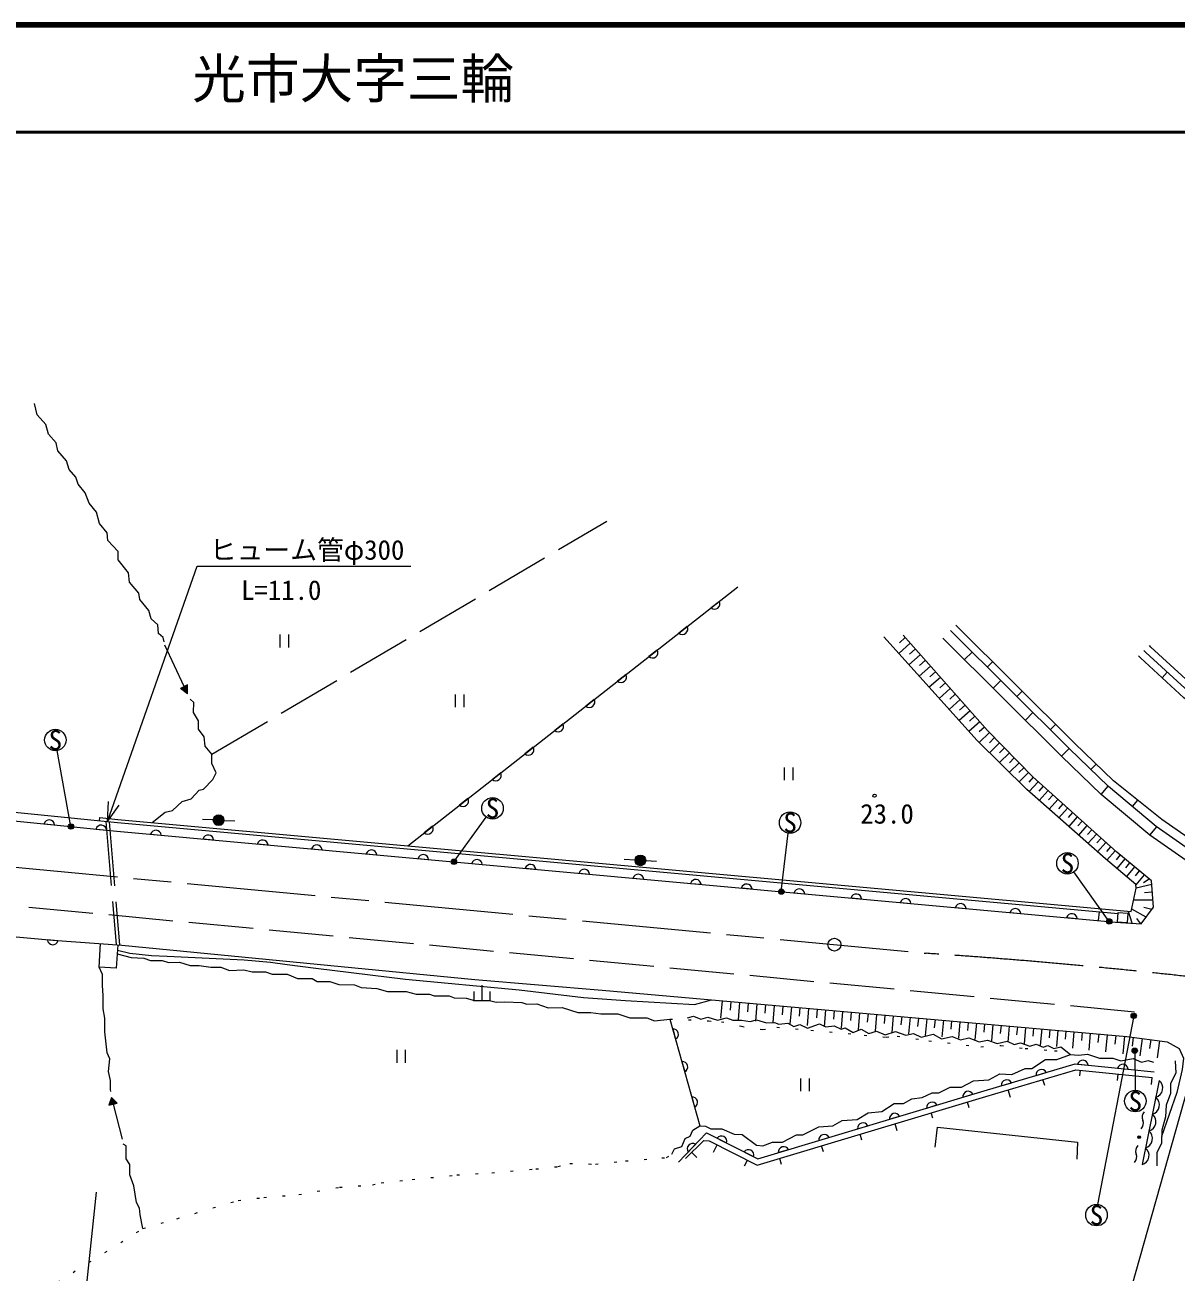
# Model space of a CAD drawing. Units: millimetres, scale not verified. Extents: x 40000 to 680000, y 20000 to 380000.
# Drawn here: x 389434 to 496699, y 263751 to 380000 of the extents above; entities that cross this region are included whole.
import ezdxf
from ezdxf.enums import TextEntityAlignment as Align

# ---------------------------------------------------------------- set-up
doc = ezdxf.new("R2010")
doc.units = ezdxf.units.MM
doc.header["$LTSCALE"] = 1000
for name, pattern in [('CHAIN', [18.5, 12, -1.5, 3.5, -1.5]), ('DASHED', [7.5, 6, -1.5]), ('DOTTED', [1.75, 0.25, -1.5])]:
    doc.linetypes.add(name, pattern=pattern)
for name, color, linetype, lineweight in [('M-BGD', 7, 'Continuous', 13), ('M-BMK', 2, 'CHAIN', 13), ('M-BMK-SRVR', 3, 'Continuous', 13), ('M-STR-HTXT', 7, 'Continuous', 13), ('M-STR-STRC', 7, 'Continuous', 13), ('M-TTL', 2, 'Continuous', 140), ('M-TTL-LINE', 7, 'Continuous', 50)]:
    doc.layers.add(name, color=color, linetype=linetype, lineweight=lineweight)
doc.layers.add('M-TTL-TXT', color=7, linetype='Continuous')
doc.styles.add('ＭＳ ゴシック', font='')
doc.styles.get('ＭＳ ゴシック').set_extended_font_data('MS Gothic')

msp = doc.modelspace()

# ---------------------------------------------------------------- hatches: boundary and pattern name
at = {"layer": 'M-BGD'}
for points in [[(403915, 318161), (404570, 317637), (404596, 318476)], [(406981, 305890, -1), (407980, 305847, -0.41421), (407459, 305369, -0.41421)], [(446283, 302151, -1), (447281, 302101, -0.41421), (446757, 301627, -0.41421)], [(398037, 279504), (397491, 280024), (397262, 279305)], [(493247, 276207, -0.41421), (493151, 276348, -0.41421), (493291, 276443, -1)]]:
    msp.add_hatch(color=256, dxfattribs=at).paths.add_polyline_path(points)
at = {"layer": 'M-STR-HTXT'}
for points in [[(393941, 305405, -0.41421), (393841, 305066, -0.41421), (393501, 305166, -1)], [(429625, 302114, -0.41421), (429525, 301775, -0.41421), (429186, 301875, -1)], [(460137, 299334, -0.41421), (460037, 298995, -0.41421), (459697, 299095, -1)], [(490692, 296550, -0.41421), (490592, 296211, -0.41421), (490252, 296311, -1)], [(492977, 287757, -0.41421), (492877, 287418, -0.41421), (492538, 287518, -1)], [(493066, 284502, -0.41421), (492966, 284162, -0.41421), (492627, 284262, -1)]]:
    msp.add_hatch(color=256, dxfattribs=at).paths.add_polyline_path(points)

# ---------------------------------------------------------------- linework, layer by layer
at = {"layer": 'M-BGD', "linetype": 'DASHED'}
for p, q in [((406863, 312029), (443647, 333747)), ((492825, 287992), (299524, 306288)), ((396978, 305762), (397934, 294270)), ((397282, 305732), (398237, 294249))]:
    msp.add_line(p, q, dxfattribs=at)
at = {"layer": 'M-BGD'}
for p, q in [((425104, 303491), (455858, 327612)), ((454149, 326272), (453370, 325660)), ((413190, 323177), (413190, 321977)), ((413990, 323177), (413990, 321977)), ((451147, 323917), (450368, 323306)), ((404256, 318318), (402473, 322176)), ((471919, 322358), (470855, 321413)), ((471446, 322890), (470914, 322417)), ((448355, 321727), (447575, 321115)), ((472864, 321294), (471807, 320355)), ((472391, 321826), (471859, 321353)), ((476997, 320836), (477703, 321545)), ((473803, 320237), (472753, 319304)), ((473334, 320765), (472805, 320296)), ((474270, 319712), (473745, 319245)), ((479103, 320150), (479597, 320646)), ((445443, 319443), (444664, 318832)), ((474736, 319187), (473693, 318260)), ((475200, 318665), (474678, 318202)), ((479664, 318180), (480370, 318888)), ((495402, 319144), (495875, 319659)), ((404596, 318476), (403915, 318161)), ((404570, 317637), (403915, 318161)), ((404570, 317637), (404596, 318476)), ((429528, 317592), (429528, 316392)), ((430328, 317592), (430328, 316392)), ((475663, 318144), (474627, 317223)), ((476123, 317626), (475605, 317165)), ((481871, 317393), (482365, 317889)), ((442480, 317119), (441700, 316508)), ((476584, 317107), (475554, 316193)), ((477041, 316593), (476526, 316135)), ((477499, 316078), (476476, 315169)), ((478407, 315055), (477391, 314152)), ((477953, 315566), (477441, 315112)), ((482661, 315194), (483367, 315903)), ((439576, 314841), (438796, 314230)), ((478859, 314547), (478351, 314096)), ((479319, 314047), (478354, 313108)), ((484971, 314305), (485465, 314801)), ((479788, 313565), (479306, 313095)), ((480258, 313082), (479313, 312163)), ((436800, 312665), (436021, 312053)), ((480717, 312610), (480245, 312150)), ((481177, 312137), (480253, 311238)), ((481627, 311675), (481165, 311225)), ((486035, 311833), (486729, 312553)), ((460186, 310792), (460186, 309592)), ((460986, 310792), (460986, 309592)), ((482077, 311213), (481172, 310333)), ((482517, 310761), (482064, 310320)), ((488760, 310593), (489246, 311096)), ((433769, 310287), (432989, 309675)), ((482957, 310308), (482071, 309447)), ((483390, 309868), (482977, 309408)), ((483850, 309455), (483022, 308532)), ((484311, 309041), (483897, 308580)), ((484773, 308627), (483951, 307712)), ((485231, 308217), (484820, 307759)), ((489732, 308264), (490374, 309030)), ((430716, 307893), (429937, 307281)), ((485689, 307806), (484873, 306897)), ((486143, 307398), (485735, 306944)), ((486597, 306991), (485788, 306089)), ((492631, 307138), (493129, 307732)), ((396395, 305821), (396425, 306119)), ((406981, 305890), (405982, 305932)), ((407980, 305847), (408979, 305805)), ((487048, 306586), (486644, 306136)), ((487499, 306182), (486696, 305287)), ((487947, 305781), (487545, 305333)), ((391217, 305537), (392203, 305438)), ((396060, 305050), (397046, 304951)), ((427419, 305307), (426640, 304696)), ((488394, 305379), (487597, 304491)), ((488838, 304981), (488440, 304537)), ((489282, 304583), (488492, 303702)), ((494251, 304474), (494894, 305241)), ((401145, 304569), (402132, 304479)), ((406030, 304124), (407017, 304034)), ((411097, 303662), (412084, 303572)), ((489723, 304188), (489327, 303747)), ((490163, 303792), (489379, 302918)), ((416136, 303203), (417123, 303113)), ((421236, 302739), (422222, 302649)), ((426060, 302299), (427047, 302209)), ((490600, 303400), (490208, 302963)), ((491038, 303008), (490262, 302144)), ((491480, 302632), (491110, 302185)), ((491927, 302262), (491185, 301365)), ((431063, 301843), (432049, 301753)), ((436054, 301389), (437041, 301299)), ((446283, 302151), (445284, 302201)), ((447281, 302101), (448280, 302051)), ((492375, 301891), (492004, 301442)), ((492824, 301520), (492074, 300614)), ((493277, 301145), (492902, 300692)), ((441065, 300932), (442052, 300842)), ((446107, 300473), (447094, 300383)), ((451456, 299985), (452443, 299896)), ((493729, 300770), (492960, 299840)), ((494194, 300385), (493675, 300017)), ((456198, 299553), (457185, 299464)), ((461112, 299106), (462099, 299016)), ((494427, 299880), (492994, 299525)), ((494488, 299150), (493759, 299090)), ((466410, 298623), (467396, 298533)), ((471014, 298204), (472001, 298114)), ((476140, 297737), (477127, 297647)), ((494549, 298421), (492760, 298430)), ((494456, 297558), (493688, 297741)), ((481238, 297272), (482225, 297182)), ((486506, 296792), (487493, 296702)), ((489487, 296521), (489559, 297317)), ((492617, 296265), (492282, 297371)), ((493909, 296825), (492579, 297585)), ((493418, 296207), (493045, 296709)), ((392512, 294639), (391523, 294707)), ((396340, 292173), (396489, 294368)), ((398085, 294260), (397936, 292065)), ((397936, 292065), (396340, 292173)), ((431282, 288991), (431282, 289891)), ((432032, 288991), (432032, 290491)), ((432782, 288991), (432782, 289891)), ((454402, 289036), (454259, 287413)), ((455213, 288965), (455142, 288153)), ((456025, 288893), (455883, 287277)), ((456833, 288823), (456762, 288014)), ((457641, 288752), (457500, 287141)), ((458446, 288681), (458376, 287876)), ((459251, 288610), (459111, 287006)), ((460054, 288540), (459983, 287738)), ((460856, 288469), (460715, 286871)), ((461655, 288399), (461584, 287600)), ((462453, 288329), (462314, 286737)), ((449538, 287328), (452332, 277371)), ((463249, 288259), (463179, 287463)), ((464045, 288189), (463906, 286604)), ((464838, 288120), (464768, 287327)), ((465631, 288050), (465492, 286471)), ((466420, 287981), (466351, 287191)), ((467210, 287911), (467072, 286338)), ((467997, 287842), (467928, 287056)), ((468784, 287773), (468646, 286206)), ((469567, 287704), (469498, 286921)), ((470351, 287636), (470214, 286074)), ((471131, 287567), (471063, 286787)), ((471912, 287499), (471775, 285943)), ((472690, 287430), (472621, 286653)), ((473467, 287362), (473331, 285813)), ((474242, 287294), (474174, 286519)), ((475016, 287226), (474881, 285683)), ((475788, 287158), (475720, 286387)), ((449793, 286420), (450060, 285466)), ((476559, 287091), (476425, 285553)), ((477328, 287023), (477261, 286254)), ((478097, 286956), (477962, 285424)), ((478862, 286888), (478795, 286123)), ((479628, 286821), (479494, 285296)), ((480391, 286754), (480323, 285991)), ((481153, 286686), (481019, 285168)), ((481912, 286619), (481845, 285860)), ((482672, 286552), (482538, 285040)), ((483427, 286485), (483360, 285729)), ((484183, 286418), (484049, 284914)), ((484935, 286351), (484868, 285599)), ((485687, 286284), (485554, 284787)), ((486435, 286218), (486369, 285469)), ((487184, 286152), (487048, 284627)), ((487946, 286084), (487878, 285322)), ((488708, 286016), (488569, 284450)), ((489492, 285947), (489422, 285164)), ((490275, 285878), (490132, 284268)), ((491080, 285806), (491009, 285001)), ((491885, 285735), (491738, 284080)), ((492709, 285636), (492600, 284812)), ((493533, 285526), (493317, 283896)), ((494348, 285418), (494240, 284603)), ((495163, 285310), (494950, 283706)), ((424074, 284461), (424074, 283261)), ((424874, 284461), (424874, 283261)), ((450650, 283364), (450918, 282410)), ((487522, 283141), (488508, 283042)), ((487744, 282051), (487795, 282561)), ((491247, 282766), (492233, 282667)), ((461705, 281799), (461705, 280599)), ((462505, 281799), (462505, 280599)), ((480404, 281117), (481354, 281399)), ((483655, 282082), (484605, 282364)), ((484458, 281151), (484295, 281699)), ((491254, 281618), (491313, 282207)), ((495137, 281606), (493532, 273771)), ((494402, 281242), (494467, 281889)), ((476827, 280049), (477776, 280334)), ((481283, 280007), (481065, 280740)), ((397491, 280024), (397262, 279305)), ((397262, 279305), (398037, 279504)), ((397491, 280024), (398037, 279504)), ((397650, 279405), (398485, 276150)), ((451570, 280086), (451838, 279132)), ((473468, 279040), (474417, 279325)), ((477409, 279074), (477251, 279601)), ((469991, 277995), (470940, 278280)), ((474031, 278084), (473879, 278589)), ((467027, 277105), (467976, 277390)), ((470717, 276914), (470517, 277579)), ((451238, 274940), (451920, 275659)), ((453594, 274938), (453940, 275619)), ((453934, 276239), (454817, 275790)), ((463410, 276018), (464359, 276304)), ((463835, 274947), (463663, 275520)), ((467421, 276036), (467253, 276598)), ((452055, 274423), (451576, 274907)), ((456449, 274960), (457333, 274511)), ((459636, 274885), (460585, 275170)), ((459932, 273791), (459764, 274349)), ((456478, 273653), (456751, 274190))]:
    msp.add_line(p, q, dxfattribs=at)
for points in [[(402422, 322499), (402318, 322899), (401866, 323268), (401816, 324095), (401182, 324628), (400970, 325423), (400125, 326435), (400038, 327036), (399172, 328067), (399086, 328918), (398106, 330154), (398106, 330906), (397154, 331957), (397091, 332662), (396391, 333514), (396101, 334589), (395417, 335427), (395041, 336397), (394400, 337180), (394171, 337835), (393542, 338548), (393295, 339376), (392501, 340293), (392329, 341041), (391615, 341865), (391391, 342754), (390575, 343656), (390326, 344704)], [(334607, 337421), (327001, 328281), (323887, 324510), (323244, 322928), (322687, 320849), (322678, 317868), (323171, 312112), (328764, 311716), (345006, 310110), (367025, 307967), (397990, 304856), (491047, 296379), (493447, 296204), (494604, 297756), (494399, 300216), (491185, 302876), (483356, 309898), (479136, 314234), (471255, 323105)], [(335222, 336909), (327617, 327771), (324582, 324096), (324004, 322673), (323487, 320742), (323479, 317901), (323910, 312862), (328832, 312513), (345084, 310906), (367104, 308763), (398067, 305653), (491293, 297159)], [(524313, 293190), (521504, 293599), (515788, 294753), (511242, 296302), (504517, 299043), (499504, 302011), (494861, 305268), (490401, 309008), (486735, 312547), (475678, 323562)], [(564165, 287166), (560601, 289560), (558252, 290572), (554804, 291771), (552197, 292297), (549281, 292592), (542668, 293098), (533610, 293488), (524423, 294184), (521675, 294585), (516049, 295721), (511540, 297099), (504896, 299807), (499965, 302726), (495379, 305943), (490870, 309528), (487225, 313047), (476172, 324058)], [(492529, 297348), (492994, 299525), (492957, 299869), (490112, 302270), (482807, 308723), (478158, 313300), (469469, 322952)], [(563507, 285763), (562393, 286486), (559802, 287945), (557599, 288893), (554329, 290031), (551928, 290515), (549126, 290799), (545770, 290963), (527665, 291742), (527018, 291785), (521333, 292613), (515526, 293786), (510892, 295365), (504071, 298145), (498962, 301170), (494251, 304474), (489732, 308264), (486035, 311833), (474972, 322854)], [(569301, 298134), (565952, 300037), (562671, 301402), (558147, 302884), (554404, 303534), (550192, 304033), (546622, 304314), (528461, 305470), (523712, 306314), (519159, 307233), (515801, 308377), (510192, 310758), (506263, 312737), (502434, 315226), (498326, 318360), (494361, 322000), (494213, 322156)], [(568608, 296630), (565225, 298553), (562096, 299854), (557716, 301289), (554158, 302052), (550045, 302540), (546522, 302817), (528326, 303825), (528292, 303827), (523404, 304539), (518689, 305491), (515130, 306704), (509477, 309326), (505551, 311530), (501626, 314081), (497427, 317285), (493378, 321002), (493196, 321194)], [(569028, 297369), (565599, 299317), (562445, 300792), (557990, 302251), (554310, 302890), (552219, 303138), (546572, 303565), (528386, 304723), (523558, 305426), (518924, 306362), (515466, 307541), (509887, 310128), (505914, 312129), (502030, 314653), (497877, 317823), (493869, 321501), (493704, 321675)], [(401276, 305662), (402490, 306608), (403171, 306776), (404097, 307620), (404908, 307866), (405660, 308676), (406078, 308770), (406941, 309670), (407247, 310274), (406863, 311156), (406863, 312029), (406217, 312782), (406142, 313637), (405592, 314366), (405592, 315146), (405148, 315906), (405158, 316836), (404831, 317158)], [(396425, 306119), (398095, 305951), (492529, 297348)], [(337417, 279594), (331553, 284526), (328433, 301028), (383420, 295450), (392017, 294673), (398476, 294233), (431352, 291007), (443221, 290018), (479821, 286804), (492115, 285715), (495876, 285216), (496990, 284579), (497380, 283674), (497281, 282643), (496776, 280481), (495356, 276373)], [(398029, 293422), (399332, 293082), (400501, 292995), (401134, 292787), (402211, 292802), (402816, 292591), (403838, 292645), (404816, 292316), (405681, 292332), (406748, 292159), (407695, 292180), (408506, 291876), (409826, 291908), (410600, 291723), (411839, 291723), (412467, 291514), (413853, 291514), (414831, 291125), (416200, 291111), (416675, 290840), (417858, 290840), (418677, 290567), (420128, 290510), (420759, 290266), (422226, 290181), (423210, 289907), (424969, 289889), (425886, 289645), (427136, 289668), (427569, 289505), (428966, 289505), (429426, 289327), (430541, 289275), (431335, 289064), (432720, 289058), (433355, 288894), (434146, 288952), (435741, 288883), (436203, 288714), (437132, 288764), (438203, 288379), (439479, 288411), (440967, 287957), (442177, 287957), (443095, 287807), (444697, 287807), (445786, 287433), (447391, 287433), (448097, 287181), (449538, 287328)], [(398051, 293749), (399200, 293473), (401231, 293271), (402696, 293204), (409867, 292862), (412301, 292628), (413882, 292406), (416533, 292070), (424902, 291051), (435480, 290055), (441491, 289358), (445394, 289063), (451813, 288696), (453406, 289123)], [(397447, 280584), (397402, 280778), (397411, 281599), (397206, 282433), (397331, 283620), (397090, 284201), (396893, 286152), (396893, 287420), (396732, 288277), (396732, 289540), (396670, 290453), (396670, 291497), (396340, 292173)], [(451186, 287455), (451739, 287593), (452402, 287330), (453076, 287512), (453956, 287242), (454816, 287445), (455406, 287242), (456218, 287242), (457011, 287107), (457606, 287263), (458536, 286979), (459274, 287028), (459677, 286862), (460517, 286959), (461090, 286633), (461629, 286829), (462366, 286479), (463483, 286877), (464058, 286615), (464844, 286716), (465481, 286379), (465860, 286501), (466621, 286070), (467347, 286402), (468065, 285995), (468790, 286208), (469578, 285862), (470563, 286184), (471523, 285829), (472223, 285977), (472935, 285661), (474053, 285933), (474829, 285489), (475823, 285711), (476608, 285393), (477380, 285579), (478348, 285211), (479115, 285373), (480038, 285062), (480954, 285275), (481614, 284964), (482195, 285116), (483074, 284792), (483668, 284991), (484313, 284709), (484749, 284882), (485319, 284600), (485977, 284752), (486856, 284045)], [(449718, 274743), (449967, 275242), (450631, 275444), (450971, 276205), (451426, 276422), (451678, 276979), (452332, 277371), (452849, 277365), (453339, 277101), (454370, 277101), (455524, 276618), (456281, 276562), (457599, 275583), (458178, 275506), (459095, 275868), (460027, 275857), (461325, 276548), (461917, 276548), (463414, 277303), (464728, 277390), (465587, 277884), (466988, 277978), (467994, 278593), (469293, 278723), (470419, 279473), (471300, 279473), (472068, 279885), (473028, 280008), (473959, 280455), (474597, 280444), (475663, 280995), (476709, 280995), (477811, 281581), (479240, 281657), (480267, 282224), (481386, 282154), (482633, 282741), (483273, 282741), (484544, 283556), (485597, 283556), (486856, 284045), (487595, 283969), (488447, 284071), (489565, 283702), (490816, 283702), (491540, 283452), (492689, 283654), (493494, 283310), (494111, 283471), (494611, 283319)], [(450349, 274001), (452947, 276741), (457726, 274311), (478811, 280644), (487296, 283164), (494663, 282423)], [(451001, 274338), (452707, 276027), (453197, 275997), (457673, 273721), (478968, 280117), (487349, 282605), (494467, 281889)], [(496626, 283431), (496667, 282284), (496175, 281341), (496196, 280409), (495776, 279314), (495714, 278208), (495383, 276984), (495330, 275762), (494907, 274860), (494896, 273639)], [(474251, 275383), (474484, 277249), (487526, 275867), (487441, 274270)], [(400433, 267819), (400160, 269083), (400119, 269709), (399824, 270227), (399570, 271786), (399202, 272805), (399202, 273785), (398875, 274296), (398875, 275528), (398592, 275674)]]:
    msp.add_lwpolyline(points, dxfattribs=at)
msp.add_lwpolyline([(491301, 297262), (492199, 297197), (492133, 296300), (491236, 296365)], close=True, dxfattribs=at)
at = {"layer": 'M-BGD', "linetype": 'DOTTED'}
for points in [[(449538, 287328), (451259, 287261), (453130, 287162), (454328, 287091), (456216, 286660), (458194, 286366), (459485, 286575)], [(459485, 286575), (462653, 286291), (467637, 285840), (469680, 285650), (470721, 285745), (473669, 285305), (478522, 284757), (480360, 284873), (482651, 284600), (485360, 284368), (486477, 284349)], [(392431, 262785), (400433, 267819), (403601, 268720), (409306, 270434), (411696, 270695), (414945, 270981), (418737, 271650), (421835, 271872), (422640, 272075), (425512, 272369), (429678, 272808), (432949, 273003), (437053, 273359), (439087, 273578), (440214, 273863), (442596, 273810), (445388, 274114), (448792, 274388), (449220, 274427), (449718, 274743)]]:
    msp.add_lwpolyline(points, dxfattribs=at)
at = {"layer": 'M-BGD'}
for centre, radius in [((468607, 308153), 150), ((407481, 305869), 500), ((446782, 302126), 500), ((493269, 276325), 120)]:
    msp.add_circle(centre, radius, dxfattribs=at)
for centre, radius, start, end in [((453699, 326043), 505, 229.27843, 26.93662), ((450697, 323688), 505, 229.27843, 26.93662), ((447904, 321498), 505, 229.27843, 26.93662), ((444993, 319215), 505, 229.27843, 26.93662), ((442030, 316890), 505, 229.27843, 26.93662), ((439125, 314613), 505, 229.27843, 26.93662), ((436350, 312436), 505, 229.27843, 26.93662), ((433318, 310058), 505, 229.27843, 26.93662), ((430266, 307664), 505, 229.27843, 26.93662), ((391700, 305390), 505, 5.43403, 163.09222), ((396543, 304904), 505, 5.43403, 163.09222), ((401630, 304427), 505, 5.96537, 163.62356), ((426969, 305078), 505, 229.27843, 26.93662), ((406515, 303982), 505, 5.96537, 163.62356), ((411582, 303520), 505, 5.96537, 163.62356), ((416621, 303061), 505, 5.96537, 163.62356), ((421720, 302596), 505, 5.96537, 163.62356), ((426545, 302157), 505, 5.96537, 163.62356), ((431547, 301701), 505, 5.96537, 163.62356), ((436538, 301246), 505, 5.96537, 163.62356), ((441549, 300790), 505, 5.96537, 163.62356), ((446591, 300330), 505, 5.96537, 163.62356), ((451940, 299843), 505, 5.96537, 163.62356), ((456683, 299411), 505, 5.96537, 163.62356), ((461597, 298963), 505, 5.96537, 163.62356), ((466894, 298481), 505, 5.96537, 163.62356), ((471498, 298061), 505, 5.96537, 163.62356), ((476625, 297594), 505, 5.96537, 163.62356), ((481723, 297130), 505, 5.96537, 163.62356), ((486990, 296650), 505, 5.96537, 163.62356), ((392024, 294771), 505, 187.27503, 344.93322), ((449832, 285916), 505, 296.84662, 94.50482), ((450690, 282860), 505, 296.84662, 94.50482), ((484158, 282130), 505, 27.70595, 185.36414), ((488005, 282994), 505, 5.42672, 163.08491), ((491730, 282619), 505, 5.42672, 163.08491), ((480907, 281164), 505, 27.70595, 185.36414), ((494568, 280906), 902, 285.95857, 50.88175), ((477330, 280097), 505, 27.88949, 185.54768), ((451610, 279582), 505, 296.84662, 94.50482), ((473971, 279088), 505, 27.88949, 185.54768), ((494247, 279339), 902, 285.95857, 50.88175), ((470494, 278044), 505, 27.88949, 185.54768), ((492929, 277606), 727, 316.29685, 23.09383), ((494266, 278176), 727, 136.29679, 203.09377), ((493926, 277772), 902, 285.95857, 50.88175), ((467530, 277154), 505, 27.88949, 185.54768), ((493605, 276205), 902, 285.95857, 50.88175), ((451650, 275232), 505, 57.68896, 215.34715), ((454331, 275927), 505, 344.22037, 141.87856), ((463913, 276067), 505, 27.88949, 185.54768), ((493656, 275024), 727, 135.25417, 202.05114), ((456847, 274649), 505, 344.22037, 141.87856), ((460138, 274934), 505, 27.88949, 185.54768), ((492309, 274478), 727, 315.25423, 22.0512), ((493284, 274638), 902, 285.95857, 50.88175)]:
    msp.add_arc(centre, radius, start, end, dxfattribs=at)
at = {"layer": 'M-BMK'}
msp.add_line((294034, 310437), (473404, 293463), dxfattribs=at)
msp.add_arc((436936, -255327), 550000, 76.96014, 86.19821, dxfattribs=at)
at = {"layer": 'M-BMK-SRVR'}
msp.add_circle((464863, 294273), 600, dxfattribs=at)
at = {"layer": 'M-STR-HTXT'}
for p, q in [((397120, 305748), (405487, 329552)), ((405487, 329552), (425402, 329552)), ((393721, 305285), (392446, 312357)), ((397120, 305748), (397208, 307625)), ((397120, 305748), (398227, 307267)), ((429406, 301994), (432418, 306168)), ((459917, 299215), (460545, 304669)), ((490472, 296431), (487165, 301043)), ((492757, 287637), (489387, 270053)), ((498927, 284922), (491902, 260083)), ((492846, 284382), (492901, 280685)), ((396062, 271202), (394465, 255807))]:
    msp.add_line(p, q, dxfattribs=at)
for centre in [(393721, 305285), (429406, 301994), (459917, 299215), (490472, 296431), (492757, 287637), (492846, 284382)]:
    msp.add_circle(centre, 250, dxfattribs=at)
at = {"layer": 'M-STR-STRC'}
for centre in [(392269, 313342), (433003, 306979), (460735, 305651), (486582, 301855), (492901, 279685), (489286, 269058)]:
    msp.add_circle(centre, 1000, dxfattribs=at)
at = {"layer": 'M-TTL'}
msp.add_line((680000, 380000), (40000, 380000), dxfattribs=at)
at = {"layer": 'M-TTL-LINE'}
msp.add_line((40000, 370000), (680000, 370000), dxfattribs=at)

# ---------------------------------------------------------------- texts
at = {"layer": 'M-BGD', "style": 'ＭＳ ゴシック'}
msp.add_text('23.0', height=1833, dxfattribs=at).set_placement((467272, 306469), align=Align.MIDDLE_LEFT)
at = {"layer": 'M-STR-HTXT', "style": 'ＭＳ ゴシック'}
for s, p in [('ヒューム管φ300', (406652, 329602)), ('L=11.0', (409573, 325855))]:
    msp.add_text(s, height=1833, dxfattribs=at).set_placement(p, align=Align.BOTTOM_LEFT)
at = {"layer": 'M-STR-STRC', "style": 'ＭＳ ゴシック'}
for p in [(392269, 313342), (433003, 306979), (460735, 305651), (486582, 301855), (492901, 279685), (489286, 269058)]:
    msp.add_text('S', height=1833, dxfattribs=at).set_placement(p, align=Align.MIDDLE_CENTER)
at = {"layer": 'M-TTL-TXT', "style": 'ＭＳ ゴシック'}
msp.add_text('光市大字三輪', height=3666, dxfattribs=at).set_placement((405024, 375000), align=Align.MIDDLE_LEFT)

doc.saveas('drawing.dxf')
